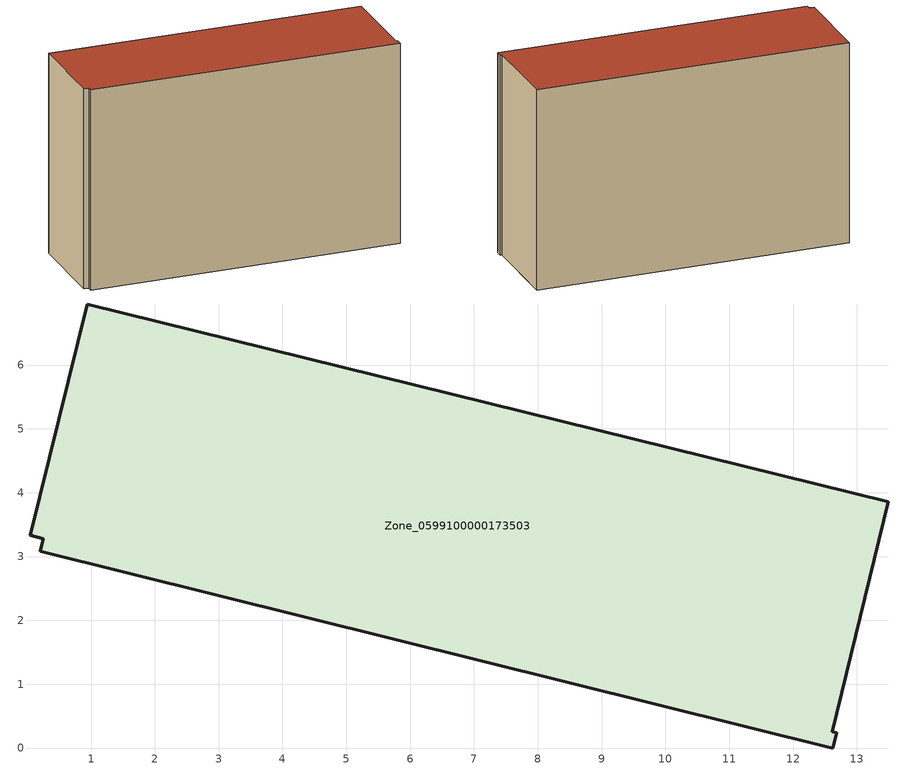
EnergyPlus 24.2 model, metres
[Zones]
Zone_0599100000173503
 floor ground (C_G): 0.94,6.96 13.49,3.86 12.61,0.25 12.68,0.24 12.62,0 0.2,3.08 0.25,3.28 0.05,3.33 z0
 wall outside (C_F): 12.62,0 12.68,0.24 12.61,0.25 13.49,3.86 0.94,6.96 0.05,3.33 0.25,3.28 0.2,3.08 12.62,0 z0:8.4
 roof outside (C_R): 12.61,0.25 13.49,3.86 0.94,6.96 0.05,3.33 0.25,3.28 0.2,3.08 12.62,0 12.68,0.24 z8.4
[BUILDING]
Pand.0599100000173503: North Axis=0; Terrain=City; Loads Convergence Tolerance Value=0.04; Temperature Convergence Tolerance Value=0.4; Solar Distribution=FullExterior; Maximum Number of Warmup Days=25; Minimum Number of Warmup Days=1
[Site:Location]
Rotterdam.The.Hague.AP_ZH_NLD Design_Conditions: Latitude=51.96; Longitude=4.45; Time Zone=1; Elevation=-4.5
[SITE:GROUNDTEMPERATURE:BUILDINGSURFACE]
18, 18, 18, 18, 18, 18, 18, 18, 18, 18, 18, 18
[MATERIAL] Thermal Absorptance=0.9; Solar Absorptance=0.7; Visible Absorptance=0.7
Name | Roughness | Thickness | Conductivity | Density | Specific Heat
G.TI.1946 | MediumSmooth | 0.15 | 1 | 540 | 1210
F.TI.1946 | Rough | 0.3 | 0.857143 | 1920 | 840
R.TI.1946 | MediumRough | 0.2 | 0.1 | 1500 | 1000
[CONSTRUCTION]
C_G: G.TI.1946
C_F: F.TI.1946
C_R: R.TI.1946
[ZONE]
Zone_0599100000173503: Type=1; Multiplier=1; Ceiling Height=Autocalculate; Volume=Autocalculate; Floor Area=autocalculate; Part of Total Floor Area=Yes
[ZONEINFILTRATION:DESIGNFLOWRATE]
Infil_Zone_0599100000173503: Zone or ZoneList or Space or SpaceList=Zone_0599100000173503; Schedule=AlwaysOn; Design Flow Rate Calculation Method=Flow/Area; Flow Rate per Floor Area=0.003; Constant Term Coefficient=1; Temperature Term Coefficient=0; Velocity Term Coefficient=0; Velocity Squared Term Coefficient=0
[HVACTEMPLATE:ZONE:IDEALLOADSAIRSYSTEM]
Zone_0599100000173503: Maximum Heating Supply Air Temperature=50; Minimum Cooling Supply Air Temperature=13; Maximum Heating Supply Air Humidity Ratio=0.0156; Minimum Cooling Supply Air Humidity Ratio=0.0077; Heating Limit=NoLimit; Cooling Limit=NoLimit; Dehumidification Control Type=ConstantSensibleHeatRatio; Cooling Sensible Heat Ratio=0.7; Dehumidification Setpoint=60; Humidification Control Type=None; Humidification Setpoint=30; Outdoor Air Method=None; Outdoor Air Flow Rate per Person=0.00944; Outdoor Air Flow Rate per Zone Floor Area=0; Outdoor Air Flow Rate per Zone=0; Demand Controlled Ventilation Type=None; Outdoor Air Economizer Type=NoEconomizer; Heat Recovery Type=None; Sensible Heat Recovery Effectiveness=0.7; Latent Heat Recovery Effectiveness=0.65
[ZONECONTROL:THERMOSTAT]
ThermostatControl_Zone_0599100000173503: Zone or ZoneList=Zone_0599100000173503; Control Type Schedule=DualSetpointControlType; Control 1=Thermostat_Zone_0599100000173503; Temperature Difference Between Cutout And Setpoint=0
[THERMOSTATSETPOINT:DUALSETPOINT]
Thermostat_Zone_0599100000173503: Heating Setpoint Temperature Schedule=HeatingSetpoint_Zone_0599100000173503; Cooling Setpoint Temperature Schedule=CoolingSetpoint_Zone_0599100000173503
[SCHEDULE:COMPACT]
HeatingSetpoint_Zone_0599100000173503: Through: 12/31, For: AllDays, Until: 24:00, 21
CoolingSetpoint_Zone_0599100000173503: Through: 12/31, For: AllDays, Until: 24:00, 24
DualSetpointControlType: Through: 12/31, For: AllDays, Until: 24:00, 4
AlwaysOn: Through: 12/31, For: AllDays, Until: 24:00, 1
